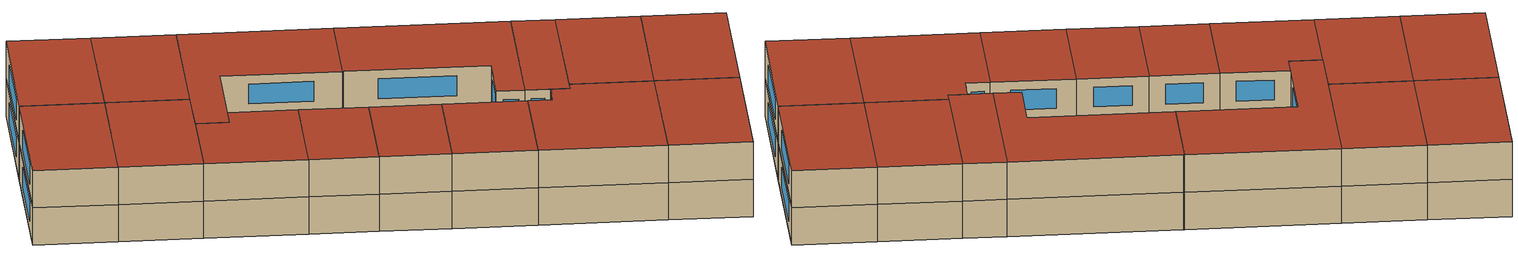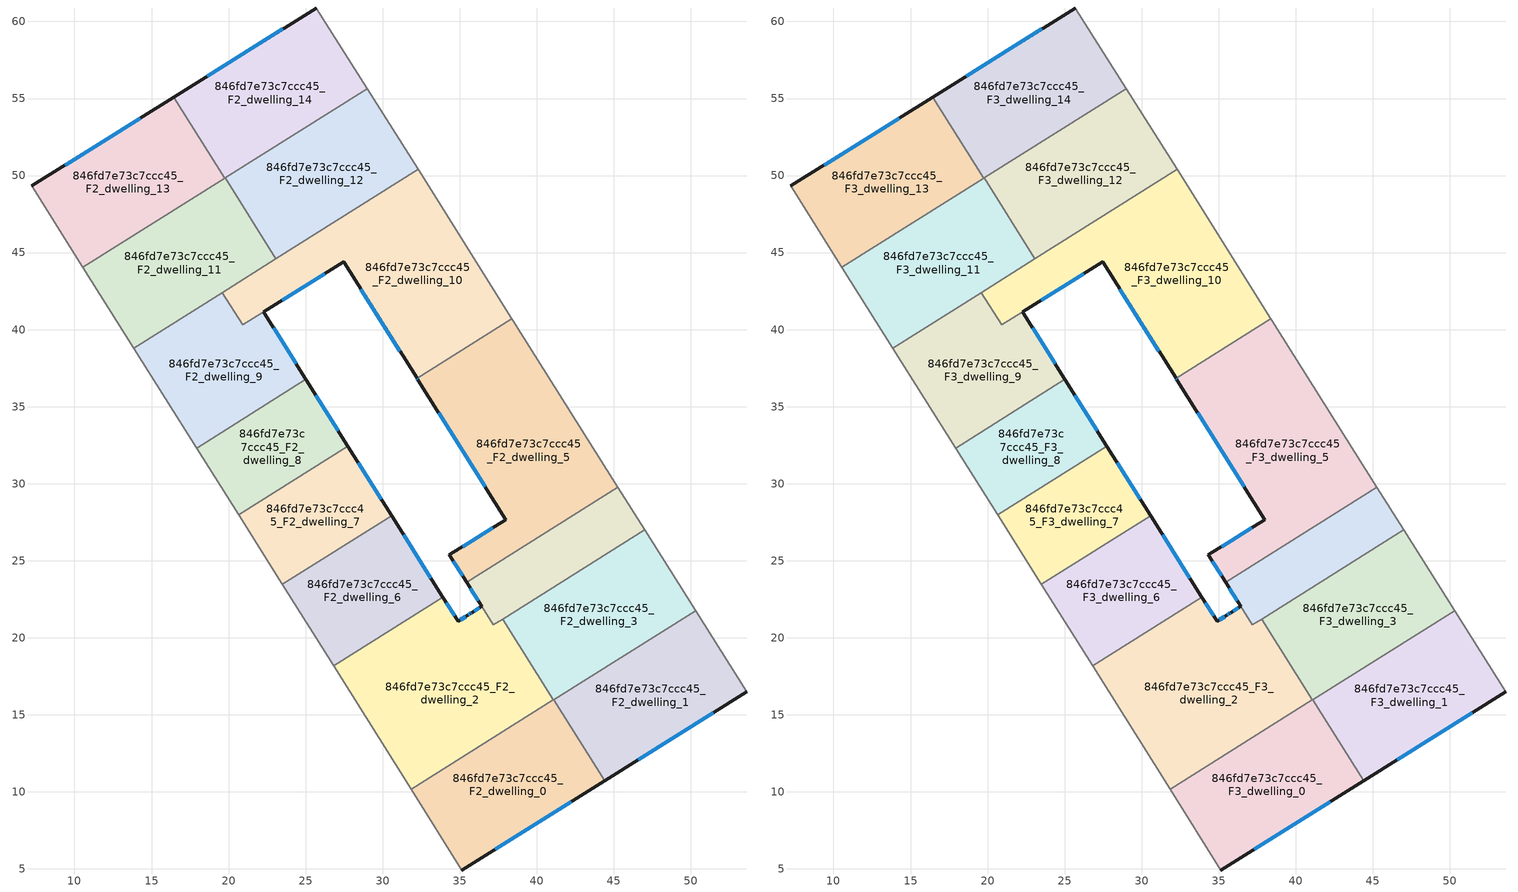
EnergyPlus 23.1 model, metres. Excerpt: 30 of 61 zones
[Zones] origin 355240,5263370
846fd7e73c7ccc45_F2_dwelling_0
 floor to 846fd7e73c7ccc45_F1_dwelling_0 (EU_floor_Construction): 41.1,15.98 44.41,10.72 35.15,4.93 31.86,10.16 z6
 wall outside (EU_wall_Construction): 35.15,4.93 44.41,10.72 z6:9
 wall to 846fd7e73c7ccc45_F2_dwelling_1 (EU_wall_Construction): 44.41,10.72 41.1,15.98 z6:9
 wall adiabatic (EU_wall_Construction): 31.86,10.16 35.15,4.93 z6:9
 wall to 846fd7e73c7ccc45_F2_dwelling_2 (EU_wall_Construction): 41.08,15.96 31.86,10.16 z6:9
 wall to 846fd7e73c7ccc45_F2_dwelling_3 (EU_wall_Construction): 41.1,15.98 41.08,15.96 z6:9
 window (EU_Window_Construction): 37.32,6.29 42.23,9.36 z6.7:8.3
846fd7e73c7ccc45_F2_dwelling_1
 floor to 846fd7e73c7ccc45_F1_dwelling_1 (EU_floor_Construction): 50.31,21.77 53.63,16.49 44.41,10.72 41.1,15.98 z6
 wall outside (EU_wall_Construction): 44.41,10.72 53.63,16.49 z6:9
 wall adiabatic (EU_wall_Construction): 53.63,16.49 50.31,21.77 z6:9
 wall to 846fd7e73c7ccc45_F2_dwelling_3 (EU_wall_Construction): 50.31,21.77 41.1,15.98 z6:9
 window (EU_Window_Construction): 46.57,12.08 51.47,15.14 z6.7:8.3
846fd7e73c7ccc45_F2_dwelling_10
 floor to 846fd7e73c7ccc45_F1_dwelling_10 (EU_floor_Construction): 32.3,50.39 38.39,40.71 32.23,36.83 27.48,44.39 20.91,40.3 19.59,42.4 z6
 wall outside (EU_wall_Construction): 22.27,41.15 27.48,44.39 32.23,36.83 z6:9
 wall adiabatic (EU_wall_Construction): 38.39,40.71 32.3,50.39 z6:9
 wall to 846fd7e73c7ccc45_F2_dwelling_5 (EU_wall_Construction): 32.23,36.83 38.39,40.71 z6:9
 wall to 846fd7e73c7ccc45_F2_dwelling_9 (EU_wall_Construction): 19.59,42.4 20.91,40.3 22.27,41.15 z6:9
 wall to 846fd7e73c7ccc45_F2_dwelling_12 (EU_wall_Construction): 32.3,50.39 23.08,44.59 z6:9
 wall to 846fd7e73c7ccc45_F2_dwelling_11 (EU_wall_Construction): 23.08,44.59 19.59,42.4 z6:9
 window (EU_Window_Construction): 28.59,42.62 31.11,38.61 / 23.49,41.91 26.25,43.63 z6.7:8.3
846fd7e73c7ccc45_F2_dwelling_11
 floor to 846fd7e73c7ccc45_F1_dwelling_11 (EU_floor_Construction): 19.77,49.84 23.08,44.59 13.85,38.79 10.55,44.04 z6
 wall to 846fd7e73c7ccc45_F2_dwelling_12 (EU_wall_Construction): 23.08,44.59 19.77,49.84 z6:9
 wall adiabatic (EU_wall_Construction): 10.55,44.04 13.85,38.79 z6:9
 wall to 846fd7e73c7ccc45_F2_dwelling_13 (EU_wall_Construction): 19.75,49.83 10.55,44.04 z6:9
 wall to 846fd7e73c7ccc45_F2_dwelling_9 (EU_wall_Construction): 13.85,38.79 19.59,42.4 z6:9
 wall to 846fd7e73c7ccc45_F2_dwelling_14 (EU_wall_Construction): 19.77,49.84 19.75,49.83 z6:9
846fd7e73c7ccc45_F2_dwelling_12
 floor to 846fd7e73c7ccc45_F1_dwelling_12 (EU_floor_Construction): 28.99,55.65 32.3,50.39 23.08,44.59 19.77,49.84 z6
 wall adiabatic (EU_wall_Construction): 32.3,50.39 28.99,55.65 z6:9
 wall to 846fd7e73c7ccc45_F2_dwelling_14 (EU_wall_Construction): 28.99,55.65 19.77,49.84 z6:9
846fd7e73c7ccc45_F2_dwelling_13
 floor to 846fd7e73c7ccc45_F1_dwelling_13 (EU_floor_Construction): 16.44,55.08 19.75,49.83 10.55,44.04 7.22,49.32 z6
 wall outside (EU_wall_Construction): 16.44,55.08 7.22,49.32 z6:9
 wall to 846fd7e73c7ccc45_F2_dwelling_14 (EU_wall_Construction): 19.75,49.83 16.44,55.08 z6:9
 wall adiabatic (EU_wall_Construction): 7.22,49.32 10.55,44.04 z6:9
 window (EU_Window_Construction): 14.28,53.73 9.39,50.68 z6.7:8.3
846fd7e73c7ccc45_F2_dwelling_14
 floor to 846fd7e73c7ccc45_F1_dwelling_14 (EU_floor_Construction): 25.71,60.87 28.99,55.65 19.75,49.83 16.44,55.08 z6
 wall outside (EU_wall_Construction): 25.71,60.87 16.44,55.08 z6:9
 wall adiabatic (EU_wall_Construction): 28.99,55.65 25.71,60.87 z6:9
 window (EU_Window_Construction): 23.53,59.51 18.62,56.44 z6.7:8.3
846fd7e73c7ccc45_F2_dwelling_2
 floor to 846fd7e73c7ccc45_F1_dwelling_2 (EU_floor_Construction): 37.78,21.22 41.09,15.96 31.86,10.16 26.82,18.17 33.91,22.63 34.89,21.07 35.53,21.47 35.7,21.58 35.77,21.62 35.79,21.63 36.43,22.03 37.18,20.84 z6
 wall outside (EU_wall_Construction): 36.43,22.03 35.79,21.63 35.77,21.62 35.7,21.58 35.53,21.47 34.89,21.07 33.91,22.63 z6:9
 wall to 846fd7e73c7ccc45_F2_dwelling_3 (EU_wall_Construction): 41.09,15.96 37.78,21.22 z6:9
 wall adiabatic (EU_wall_Construction): 26.82,18.17 31.86,10.16 z6:9
 wall to 846fd7e73c7ccc45_F2_dwelling_6 (EU_wall_Construction): 33.91,22.63 26.82,18.17 z6:9
 wall to 846fd7e73c7ccc45_F2_dwelling_4 (EU_wall_Construction): 37.78,21.22 37.18,20.84 36.43,22.03 z6:9
 window (EU_Window_Construction): 35.66,21.55 35.57,21.49 / 35.75,21.61 35.72,21.59 / 36.28,21.94 35.94,21.73 / 34.66,21.44 34.14,22.26 / 35.38,21.38 35.04,21.16 z6.7:8.3
846fd7e73c7ccc45_F2_dwelling_3
 floor to 846fd7e73c7ccc45_F1_dwelling_3 (EU_floor_Construction): 47.01,27.02 50.31,21.77 41.09,15.96 37.78,21.22 z6
 wall adiabatic (EU_wall_Construction): 50.31,21.77 47.01,27.02 z6:9
 wall to 846fd7e73c7ccc45_F2_dwelling_4 (EU_wall_Construction): 47.01,27.02 37.78,21.22 z6:9
846fd7e73c7ccc45_F2_dwelling_4
 floor to 846fd7e73c7ccc45_F1_dwelling_4 (EU_floor_Construction): 45.27,29.78 47.01,27.02 37.18,20.84 35.45,23.6 z6
 wall outside (EU_wall_Construction): 35.45,23.6 36.43,22.03 z6:9
 wall to 846fd7e73c7ccc45_F2_dwelling_5 (EU_wall_Construction): 45.27,29.78 35.45,23.6 z6:9
 wall adiabatic (EU_wall_Construction): 47.01,27.02 45.27,29.78 z6:9
 window (EU_Window_Construction): 35.68,23.23 36.2,22.4 z6.7:8.3
846fd7e73c7ccc45_F2_dwelling_5
 floor to 846fd7e73c7ccc45_F1_dwelling_5 (EU_floor_Construction): 38.45,40.62 45.27,29.78 35.45,23.6 34.33,25.38 37.99,27.67 32.28,36.75 32.23,36.83 38.39,40.71 z6
 wall outside (EU_wall_Construction): 32.23,36.83 32.28,36.75 37.99,27.67 34.33,25.38 35.45,23.6 z6:9
 wall adiabatic (EU_wall_Construction): 45.27,29.78 38.45,40.62 38.39,40.71 z6:9
 window (EU_Window_Construction): 32.24,36.81 32.27,36.77 / 34.59,24.96 35.19,24.01 / 37.13,27.13 35.19,25.91 / 33.63,34.62 36.65,29.8 z6.7:8.3
846fd7e73c7ccc45_F2_dwelling_6
 floor to 846fd7e73c7ccc45_F1_dwelling_6 (EU_floor_Construction): 30.58,27.93 33.91,22.63 26.82,18.17 23.49,23.47 z6
 wall outside (EU_wall_Construction): 33.91,22.63 30.58,27.93 z6:9
 wall adiabatic (EU_wall_Construction): 23.49,23.47 26.82,18.17 z6:9
 wall to 846fd7e73c7ccc45_F2_dwelling_7 (EU_wall_Construction): 30.58,27.93 23.49,23.47 z6:9
 window (EU_Window_Construction): 33.13,23.87 31.36,26.68 z6.7:8.3
846fd7e73c7ccc45_F2_dwelling_7
 floor to 846fd7e73c7ccc45_F1_dwelling_7 (EU_floor_Construction): 27.75,32.43 30.58,27.93 23.49,23.47 20.66,27.97 z6
 wall outside (EU_wall_Construction): 30.58,27.93 27.75,32.43 z6:9
 wall to 846fd7e73c7ccc45_F2_dwelling_8 (EU_wall_Construction): 27.75,32.43 20.66,27.97 z6:9
 wall adiabatic (EU_wall_Construction): 20.66,27.97 23.49,23.47 z6:9
 window (EU_Window_Construction): 29.92,28.99 28.41,31.37 z6.7:8.3
846fd7e73c7ccc45_F2_dwelling_8
 floor to 846fd7e73c7ccc45_F1_dwelling_8 (EU_floor_Construction): 25.02,36.77 27.75,32.43 20.66,27.97 17.93,32.3 z6
 wall outside (EU_wall_Construction): 27.75,32.43 25.02,36.77 z6:9
 wall to 846fd7e73c7ccc45_F2_dwelling_9 (EU_wall_Construction): 25.02,36.77 17.93,32.3 z6:9
 wall adiabatic (EU_wall_Construction): 17.93,32.3 20.66,27.97 z6:9
 window (EU_Window_Construction): 27.11,33.45 25.66,35.75 z6.7:8.3
846fd7e73c7ccc45_F2_dwelling_9
 floor to 846fd7e73c7ccc45_F1_dwelling_9 (EU_floor_Construction): 22.27,41.14 25.02,36.77 17.93,32.3 13.85,38.79 19.59,42.4 20.91,40.3 z6
 wall outside (EU_wall_Construction): 25.02,36.77 22.27,41.14 z6:9
 wall adiabatic (EU_wall_Construction): 13.85,38.79 17.93,32.3 z6:9
 window (EU_Window_Construction): 24.38,37.79 22.92,40.12 z6.7:8.3
846fd7e73c7ccc45_F3_dwelling_0
 floor to 846fd7e73c7ccc45_F2_dwelling_0 (EU_floor_Construction): 41.1,15.98 44.41,10.72 35.15,4.93 31.86,10.16 z9
 wall outside (EU_wall_Construction): 35.15,4.93 44.41,10.72 z9:12
 wall to 846fd7e73c7ccc45_F3_dwelling_1 (EU_wall_Construction): 44.41,10.72 41.1,15.98 z9:12
 wall adiabatic (EU_wall_Construction): 31.86,10.16 35.15,4.93 z9:12
 wall to 846fd7e73c7ccc45_F3_dwelling_2 (EU_wall_Construction): 41.08,15.96 31.86,10.16 z9:12
 wall to 846fd7e73c7ccc45_F3_dwelling_3 (EU_wall_Construction): 41.1,15.98 41.08,15.96 z9:12
 window (EU_Window_Construction): 37.32,6.29 42.23,9.36 z9.7:11.3
 roof outside (EU_roof_Construction): 44.41,10.72 41.1,15.98 31.86,10.16 35.15,4.93 z12
846fd7e73c7ccc45_F3_dwelling_1
 floor to 846fd7e73c7ccc45_F2_dwelling_1 (EU_floor_Construction): 50.31,21.77 53.63,16.49 44.41,10.72 41.1,15.98 z9
 wall outside (EU_wall_Construction): 44.41,10.72 53.63,16.49 z9:12
 wall adiabatic (EU_wall_Construction): 53.63,16.49 50.31,21.77 z9:12
 wall to 846fd7e73c7ccc45_F3_dwelling_3 (EU_wall_Construction): 50.31,21.77 41.1,15.98 z9:12
 window (EU_Window_Construction): 46.57,12.08 51.47,15.14 z9.7:11.3
 roof outside (EU_roof_Construction): 53.63,16.49 50.31,21.77 41.1,15.98 44.41,10.72 z12
846fd7e73c7ccc45_F3_dwelling_10
 floor to 846fd7e73c7ccc45_F2_dwelling_10 (EU_floor_Construction): 32.3,50.39 38.39,40.71 32.23,36.83 27.48,44.39 20.91,40.3 19.59,42.4 z9
 wall outside (EU_wall_Construction): 22.27,41.15 27.48,44.39 32.23,36.83 z9:12
 wall adiabatic (EU_wall_Construction): 38.39,40.71 32.3,50.39 z9:12
 wall to 846fd7e73c7ccc45_F3_dwelling_5 (EU_wall_Construction): 32.23,36.83 38.39,40.71 z9:12
 wall to 846fd7e73c7ccc45_F3_dwelling_9 (EU_wall_Construction): 19.59,42.4 20.91,40.3 22.27,41.15 z9:12
 wall to 846fd7e73c7ccc45_F3_dwelling_12 (EU_wall_Construction): 32.3,50.39 23.08,44.59 z9:12
 wall to 846fd7e73c7ccc45_F3_dwelling_11 (EU_wall_Construction): 23.08,44.59 19.59,42.4 z9:12
 window (EU_Window_Construction): 28.59,42.62 31.11,38.61 / 23.49,41.91 26.25,43.63 z9.7:11.3
 roof outside (EU_roof_Construction): 38.39,40.71 32.3,50.39 19.59,42.4 20.91,40.3 27.48,44.39 32.23,36.83 z12
846fd7e73c7ccc45_F3_dwelling_11
 floor to 846fd7e73c7ccc45_F2_dwelling_11 (EU_floor_Construction): 19.77,49.84 23.08,44.59 13.85,38.79 10.55,44.04 z9
 wall to 846fd7e73c7ccc45_F3_dwelling_12 (EU_wall_Construction): 23.08,44.59 19.77,49.84 z9:12
 wall adiabatic (EU_wall_Construction): 10.55,44.04 13.85,38.79 z9:12
 wall to 846fd7e73c7ccc45_F3_dwelling_13 (EU_wall_Construction): 19.75,49.83 10.55,44.04 z9:12
 wall to 846fd7e73c7ccc45_F3_dwelling_9 (EU_wall_Construction): 13.85,38.79 19.59,42.4 z9:12
 wall to 846fd7e73c7ccc45_F3_dwelling_14 (EU_wall_Construction): 19.77,49.84 19.75,49.83 z9:12
 roof outside (EU_roof_Construction): 23.08,44.59 19.77,49.84 10.55,44.04 13.85,38.79 z12
846fd7e73c7ccc45_F3_dwelling_12
 floor to 846fd7e73c7ccc45_F2_dwelling_12 (EU_floor_Construction): 28.99,55.65 32.3,50.39 23.08,44.59 19.77,49.84 z9
 wall adiabatic (EU_wall_Construction): 32.3,50.39 28.99,55.65 z9:12
 wall to 846fd7e73c7ccc45_F3_dwelling_14 (EU_wall_Construction): 28.99,55.65 19.77,49.84 z9:12
 roof outside (EU_roof_Construction): 32.3,50.39 28.99,55.65 19.77,49.84 23.08,44.59 z12
846fd7e73c7ccc45_F3_dwelling_13
 floor to 846fd7e73c7ccc45_F2_dwelling_13 (EU_floor_Construction): 16.44,55.08 19.75,49.83 10.55,44.04 7.22,49.32 z9
 wall outside (EU_wall_Construction): 16.44,55.08 7.22,49.32 z9:12
 wall to 846fd7e73c7ccc45_F3_dwelling_14 (EU_wall_Construction): 19.75,49.83 16.44,55.08 z9:12
 wall adiabatic (EU_wall_Construction): 7.22,49.32 10.55,44.04 z9:12
 window (EU_Window_Construction): 14.28,53.73 9.39,50.68 z9.7:11.3
 roof outside (EU_roof_Construction): 19.75,49.83 16.44,55.08 7.22,49.32 10.55,44.04 z12
846fd7e73c7ccc45_F3_dwelling_14
 floor to 846fd7e73c7ccc45_F2_dwelling_14 (EU_floor_Construction): 25.71,60.87 28.99,55.65 19.75,49.83 16.44,55.08 z9
 wall outside (EU_wall_Construction): 25.71,60.87 16.44,55.08 z9:12
 wall adiabatic (EU_wall_Construction): 28.99,55.65 25.71,60.87 z9:12
 window (EU_Window_Construction): 23.53,59.51 18.62,56.44 z9.7:11.3
 roof outside (EU_roof_Construction): 28.99,55.65 25.71,60.87 16.44,55.08 19.75,49.83 z12
846fd7e73c7ccc45_F3_dwelling_2
 floor to 846fd7e73c7ccc45_F2_dwelling_2 (EU_floor_Construction): 37.78,21.22 41.09,15.96 31.86,10.16 26.82,18.17 33.91,22.63 34.89,21.07 35.53,21.47 35.7,21.58 35.77,21.62 35.79,21.63 36.43,22.03 37.18,20.84 z9
 wall outside (EU_wall_Construction): 36.43,22.03 35.79,21.63 35.77,21.62 35.7,21.58 35.53,21.47 34.89,21.07 33.91,22.63 z9:12
 wall to 846fd7e73c7ccc45_F3_dwelling_3 (EU_wall_Construction): 41.09,15.96 37.78,21.22 z9:12
 wall adiabatic (EU_wall_Construction): 26.82,18.17 31.86,10.16 z9:12
 wall to 846fd7e73c7ccc45_F3_dwelling_6 (EU_wall_Construction): 33.91,22.63 26.82,18.17 z9:12
 wall to 846fd7e73c7ccc45_F3_dwelling_4 (EU_wall_Construction): 37.78,21.22 37.18,20.84 36.43,22.03 z9:12
 window (EU_Window_Construction): 35.66,21.55 35.57,21.49 / 35.75,21.61 35.72,21.59 / 36.28,21.94 35.94,21.73 / 34.66,21.44 34.14,22.26 / 35.38,21.38 35.04,21.16 z9.7:11.3
 roof outside (EU_roof_Construction): 41.09,15.96 37.78,21.22 37.18,20.84 36.43,22.03 35.79,21.63 35.77,21.62 35.7,21.58 35.53,21.47 34.89,21.07 33.91,22.63 26.82,18.17 31.86,10.16 z12
846fd7e73c7ccc45_F3_dwelling_3
 floor to 846fd7e73c7ccc45_F2_dwelling_3 (EU_floor_Construction): 47.01,27.02 50.31,21.77 41.09,15.96 37.78,21.22 z9
 wall adiabatic (EU_wall_Construction): 50.31,21.77 47.01,27.02 z9:12
 wall to 846fd7e73c7ccc45_F3_dwelling_4 (EU_wall_Construction): 47.01,27.02 37.78,21.22 z9:12
 roof outside (EU_roof_Construction): 50.31,21.77 47.01,27.02 37.78,21.22 41.09,15.96 z12
846fd7e73c7ccc45_F3_dwelling_4
 floor to 846fd7e73c7ccc45_F2_dwelling_4 (EU_floor_Construction): 45.27,29.78 47.01,27.02 37.18,20.84 35.45,23.6 z9
 wall outside (EU_wall_Construction): 35.45,23.6 36.43,22.03 z9:12
 wall to 846fd7e73c7ccc45_F3_dwelling_5 (EU_wall_Construction): 45.27,29.78 35.45,23.6 z9:12
 wall adiabatic (EU_wall_Construction): 47.01,27.02 45.27,29.78 z9:12
 window (EU_Window_Construction): 35.68,23.23 36.2,22.4 z9.7:11.3
 roof outside (EU_roof_Construction): 47.01,27.02 45.27,29.78 35.45,23.6 37.18,20.84 z12
846fd7e73c7ccc45_F3_dwelling_5
 floor to 846fd7e73c7ccc45_F2_dwelling_5 (EU_floor_Construction): 38.45,40.62 45.27,29.78 35.45,23.6 34.33,25.38 37.99,27.67 32.28,36.75 32.23,36.83 38.39,40.71 z9
 wall outside (EU_wall_Construction): 32.23,36.83 32.28,36.75 37.99,27.67 34.33,25.38 35.45,23.6 z9:12
 wall adiabatic (EU_wall_Construction): 45.27,29.78 38.45,40.62 38.39,40.71 z9:12
 window (EU_Window_Construction): 32.24,36.81 32.27,36.77 / 34.59,24.96 35.19,24.01 / 37.13,27.13 35.19,25.91 / 33.63,34.62 36.65,29.8 z9.7:11.3
 roof outside (EU_roof_Construction): 45.27,29.78 38.45,40.62 38.39,40.71 32.23,36.83 32.28,36.75 37.99,27.67 34.33,25.38 35.45,23.6 z12
846fd7e73c7ccc45_F3_dwelling_6
 floor to 846fd7e73c7ccc45_F2_dwelling_6 (EU_floor_Construction): 30.58,27.93 33.91,22.63 26.82,18.17 23.49,23.47 z9
 wall outside (EU_wall_Construction): 33.91,22.63 30.58,27.93 z9:12
 wall adiabatic (EU_wall_Construction): 23.49,23.47 26.82,18.17 z9:12
 wall to 846fd7e73c7ccc45_F3_dwelling_7 (EU_wall_Construction): 30.58,27.93 23.49,23.47 z9:12
 window (EU_Window_Construction): 33.13,23.87 31.36,26.68 z9.7:11.3
 roof outside (EU_roof_Construction): 33.91,22.63 30.58,27.93 23.49,23.47 26.82,18.17 z12
846fd7e73c7ccc45_F3_dwelling_7
 floor to 846fd7e73c7ccc45_F2_dwelling_7 (EU_floor_Construction): 27.75,32.43 30.58,27.93 23.49,23.47 20.66,27.97 z9
 wall outside (EU_wall_Construction): 30.58,27.93 27.75,32.43 z9:12
 wall to 846fd7e73c7ccc45_F3_dwelling_8 (EU_wall_Construction): 27.75,32.43 20.66,27.97 z9:12
 wall adiabatic (EU_wall_Construction): 20.66,27.97 23.49,23.47 z9:12
 window (EU_Window_Construction): 29.92,28.99 28.41,31.37 z9.7:11.3
 roof outside (EU_roof_Construction): 30.58,27.93 27.75,32.43 20.66,27.97 23.49,23.47 z12
846fd7e73c7ccc45_F3_dwelling_8
 floor to 846fd7e73c7ccc45_F2_dwelling_8 (EU_floor_Construction): 25.02,36.77 27.75,32.43 20.66,27.97 17.93,32.3 z9
 wall outside (EU_wall_Construction): 27.75,32.43 25.02,36.77 z9:12
 wall to 846fd7e73c7ccc45_F3_dwelling_9 (EU_wall_Construction): 25.02,36.77 17.93,32.3 z9:12
 wall adiabatic (EU_wall_Construction): 17.93,32.3 20.66,27.97 z9:12
 window (EU_Window_Construction): 27.11,33.45 25.66,35.75 z9.7:11.3
 roof outside (EU_roof_Construction): 27.75,32.43 25.02,36.77 17.93,32.3 20.66,27.97 z12
846fd7e73c7ccc45_F3_dwelling_9
 floor to 846fd7e73c7ccc45_F2_dwelling_9 (EU_floor_Construction): 22.27,41.14 25.02,36.77 17.93,32.3 13.85,38.79 19.59,42.4 20.91,40.3 z9
 wall outside (EU_wall_Construction): 25.02,36.77 22.27,41.14 z9:12
 wall adiabatic (EU_wall_Construction): 13.85,38.79 17.93,32.3 z9:12
 window (EU_Window_Construction): 24.38,37.79 22.92,40.12 z9.7:11.3
 roof outside (EU_roof_Construction): 25.02,36.77 22.27,41.14 20.91,40.3 19.59,42.4 13.85,38.79 17.93,32.3 z12
[Building]
EU S2 Campaign: North Axis=0; Terrain=City; Solar Distribution=FullExterior
[Site:Location]
Budapest.Ferenc.Liszt.Intl.AP: Latitude=47.437; Longitude=19.256; Time Zone=1; Elevation=185
[SizingPeriod:WeatherFileDays]
AnnualSizingPeriod: Begin Month=1; Begin Day of Month=1; End Month=12; End Day of Month=31; Day of Week for Start Day=Monday; Use Weather File Daylight Saving Period=No; Use Weather File Rain and Snow Indicators=No
[MATERIAL]
EU_InternalMass_Material: Roughness=MediumRough; Thickness=0.1; Conductivity=1; Density=1800; Specific Heat=900; Thermal Absorptance=0.9; Solar Absorptance=0.7; Visible Absorptance=0.7
[MATERIAL:NOMASS] Roughness=MediumRough; Thermal Absorptance=0.9; Solar Absorptance=0.7; Visible Absorptance=0.7
Name | Thermal Resistance
EU_wall_NoMass | 0.832559
EU_roof_NoMass | 1.39638
EU_floor_NoMass | 0.872794
[WINDOWMATERIAL:SIMPLEGLAZINGSYSTEM]
EU_Window_SimpleGlazing: UFactor=2.79869; Solar Heat Gain Coefficient=0.75; Visible Transmittance=0.75
[CONSTRUCTION]
EU_wall_Construction: EU_wall_NoMass
EU_roof_Construction: EU_roof_NoMass
EU_floor_Construction: EU_floor_NoMass
EU_Window_Construction: EU_Window_SimpleGlazing
EU_InternalMass_Construction: EU_InternalMass_Material
[ZONE] Type=1; Multiplier=1; Ceiling Height=autocalculate; Floor Area=autocalculate; Part of Total Floor Area=Yes
Name | Volume
846fd7e73c7ccc45_F2_dwelling_0; 846fd7e73c7ccc45_F3_dwelling_0 | 202.93
846fd7e73c7ccc45_F2_dwelling_1; 846fd7e73c7ccc45_F3_dwelling_1 | 202.928
846fd7e73c7ccc45_F2_dwelling_10; 846fd7e73c7ccc45_F3_dwelling_10 | 307.719
846fd7e73c7ccc45_F2_dwelling_11; 846fd7e73c7ccc45_F3_dwelling_11 | 202.95
846fd7e73c7ccc45_F2_dwelling_12; 846fd7e73c7ccc45_F3_dwelling_12 | 202.923
846fd7e73c7ccc45_F2_dwelling_13; 846fd7e73c7ccc45_F3_dwelling_13 | 202.935
846fd7e73c7ccc45_F2_dwelling_14; 846fd7e73c7ccc45_F3_dwelling_14 | 202.949
846fd7e73c7ccc45_F2_dwelling_2; 846fd7e73c7ccc45_F3_dwelling_2 | 292.444
846fd7e73c7ccc45_F2_dwelling_3; 846fd7e73c7ccc45_F3_dwelling_3 | 202.939
846fd7e73c7ccc45_F2_dwelling_4; 846fd7e73c7ccc45_F3_dwelling_4 | 113.382
846fd7e73c7ccc45_F2_dwelling_5; 846fd7e73c7ccc45_F3_dwelling_5 | 309.388
846fd7e73c7ccc45_F2_dwelling_6; 846fd7e73c7ccc45_F3_dwelling_6 | 157.343
846fd7e73c7ccc45_F2_dwelling_7; 846fd7e73c7ccc45_F3_dwelling_7 | 133.729
846fd7e73c7ccc45_F2_dwelling_8; 846fd7e73c7ccc45_F3_dwelling_8 | 128.726
846fd7e73c7ccc45_F2_dwelling_9; 846fd7e73c7ccc45_F3_dwelling_9 | 180.693
[INTERNALMASS] Construction=EU_InternalMass_Construction
Name | Zone or ZoneList | Surface Area
846fd7e73c7ccc45_F2_dwelling_0_EU_InternalMass | 846fd7e73c7ccc45_F2_dwelling_0 | 67.6439
846fd7e73c7ccc45_F2_dwelling_1_EU_InternalMass | 846fd7e73c7ccc45_F2_dwelling_1 | 67.6438
846fd7e73c7ccc45_F2_dwelling_2_EU_InternalMass | 846fd7e73c7ccc45_F2_dwelling_2 | 97.4808
846fd7e73c7ccc45_F2_dwelling_3_EU_InternalMass | 846fd7e73c7ccc45_F2_dwelling_3 | 67.6466
846fd7e73c7ccc45_F2_dwelling_4_EU_InternalMass | 846fd7e73c7ccc45_F2_dwelling_4 | 37.7973
846fd7e73c7ccc45_F2_dwelling_5_EU_InternalMass | 846fd7e73c7ccc45_F2_dwelling_5 | 103.133
846fd7e73c7ccc45_F2_dwelling_6_EU_InternalMass | 846fd7e73c7ccc45_F2_dwelling_6 | 52.4456
846fd7e73c7ccc45_F2_dwelling_7_EU_InternalMass | 846fd7e73c7ccc45_F2_dwelling_7 | 44.5728
846fd7e73c7ccc45_F2_dwelling_8_EU_InternalMass | 846fd7e73c7ccc45_F2_dwelling_8 | 42.9098
846fd7e73c7ccc45_F2_dwelling_9_EU_InternalMass | 846fd7e73c7ccc45_F2_dwelling_9 | 60.2342
846fd7e73c7ccc45_F2_dwelling_10_EU_InternalMass | 846fd7e73c7ccc45_F2_dwelling_10 | 102.582
846fd7e73c7ccc45_F2_dwelling_11_EU_InternalMass | 846fd7e73c7ccc45_F2_dwelling_11 | 67.6495
846fd7e73c7ccc45_F2_dwelling_12_EU_InternalMass | 846fd7e73c7ccc45_F2_dwelling_12 | 67.6402
846fd7e73c7ccc45_F2_dwelling_13_EU_InternalMass | 846fd7e73c7ccc45_F2_dwelling_13 | 67.6457
846fd7e73c7ccc45_F2_dwelling_14_EU_InternalMass | 846fd7e73c7ccc45_F2_dwelling_14 | 67.6515
846fd7e73c7ccc45_F3_dwelling_0_EU_InternalMass | 846fd7e73c7ccc45_F3_dwelling_0 | 67.6439
846fd7e73c7ccc45_F3_dwelling_1_EU_InternalMass | 846fd7e73c7ccc45_F3_dwelling_1 | 67.6438
846fd7e73c7ccc45_F3_dwelling_2_EU_InternalMass | 846fd7e73c7ccc45_F3_dwelling_2 | 97.4808
846fd7e73c7ccc45_F3_dwelling_3_EU_InternalMass | 846fd7e73c7ccc45_F3_dwelling_3 | 67.6466
846fd7e73c7ccc45_F3_dwelling_4_EU_InternalMass | 846fd7e73c7ccc45_F3_dwelling_4 | 37.7973
846fd7e73c7ccc45_F3_dwelling_5_EU_InternalMass | 846fd7e73c7ccc45_F3_dwelling_5 | 103.133
846fd7e73c7ccc45_F3_dwelling_6_EU_InternalMass | 846fd7e73c7ccc45_F3_dwelling_6 | 52.4456
846fd7e73c7ccc45_F3_dwelling_7_EU_InternalMass | 846fd7e73c7ccc45_F3_dwelling_7 | 44.5728
846fd7e73c7ccc45_F3_dwelling_8_EU_InternalMass | 846fd7e73c7ccc45_F3_dwelling_8 | 42.9098
846fd7e73c7ccc45_F3_dwelling_9_EU_InternalMass | 846fd7e73c7ccc45_F3_dwelling_9 | 60.2342
846fd7e73c7ccc45_F3_dwelling_10_EU_InternalMass | 846fd7e73c7ccc45_F3_dwelling_10 | 102.582
846fd7e73c7ccc45_F3_dwelling_11_EU_InternalMass | 846fd7e73c7ccc45_F3_dwelling_11 | 67.6495
846fd7e73c7ccc45_F3_dwelling_12_EU_InternalMass | 846fd7e73c7ccc45_F3_dwelling_12 | 67.6402
846fd7e73c7ccc45_F3_dwelling_13_EU_InternalMass | 846fd7e73c7ccc45_F3_dwelling_13 | 67.6457
846fd7e73c7ccc45_F3_dwelling_14_EU_InternalMass | 846fd7e73c7ccc45_F3_dwelling_14 | 67.6515
[OTHEREQUIPMENT] Fuel Type=Electricity; Design Level Calculation Method=Watts/Area; Power per Zone Floor Area=1; Fraction Latent=0; Fraction Radiant=0; Fraction Lost=0; Carbon Dioxide Generation Rate=0; EndUse Subcategory=EU_Step8_InternalGains
Name | Zone or ZoneList or Space or SpaceList | Schedule
EU_Step8_InternalGain_846fd7e73c7ccc45_F2_dwelling_0_f000 | 846fd7e73c7ccc45_F2_dwelling_0 | EU_Step8_GainSchedule_846fd7e73c7ccc45_F2_dwelling_0_f000
EU_Step8_InternalGain_846fd7e73c7ccc45_F2_dwelling_1_f000 | 846fd7e73c7ccc45_F2_dwelling_1 | EU_Step8_GainSchedule_846fd7e73c7ccc45_F2_dwelling_1_f000
EU_Step8_InternalGain_846fd7e73c7ccc45_F2_dwelling_2_f000 | 846fd7e73c7ccc45_F2_dwelling_2 | EU_Step8_GainSchedule_846fd7e73c7ccc45_F2_dwelling_2_f000
EU_Step8_InternalGain_846fd7e73c7ccc45_F2_dwelling_3_f000 | 846fd7e73c7ccc45_F2_dwelling_3 | EU_Step8_GainSchedule_846fd7e73c7ccc45_F2_dwelling_3_f000
EU_Step8_InternalGain_846fd7e73c7ccc45_F2_dwelling_4_f000 | 846fd7e73c7ccc45_F2_dwelling_4 | EU_Step8_GainSchedule_846fd7e73c7ccc45_F2_dwelling_4_f000
EU_Step8_InternalGain_846fd7e73c7ccc45_F2_dwelling_5_f000 | 846fd7e73c7ccc45_F2_dwelling_5 | EU_Step8_GainSchedule_846fd7e73c7ccc45_F2_dwelling_5_f000
EU_Step8_InternalGain_846fd7e73c7ccc45_F2_dwelling_6_f000 | 846fd7e73c7ccc45_F2_dwelling_6 | EU_Step8_GainSchedule_846fd7e73c7ccc45_F2_dwelling_6_f000
EU_Step8_InternalGain_846fd7e73c7ccc45_F2_dwelling_7_f000 | 846fd7e73c7ccc45_F2_dwelling_7 | EU_Step8_GainSchedule_846fd7e73c7ccc45_F2_dwelling_7_f000
EU_Step8_InternalGain_846fd7e73c7ccc45_F2_dwelling_8_f000 | 846fd7e73c7ccc45_F2_dwelling_8 | EU_Step8_GainSchedule_846fd7e73c7ccc45_F2_dwelling_8_f000
EU_Step8_InternalGain_846fd7e73c7ccc45_F2_dwelling_9_f000 | 846fd7e73c7ccc45_F2_dwelling_9 | EU_Step8_GainSchedule_846fd7e73c7ccc45_F2_dwelling_9_f000
EU_Step8_InternalGain_846fd7e73c7ccc45_F2_dwelling_10_f000 | 846fd7e73c7ccc45_F2_dwelling_10 | EU_Step8_GainSchedule_846fd7e73c7ccc45_F2_dwelling_10_f000
EU_Step8_InternalGain_846fd7e73c7ccc45_F2_dwelling_11_f000 | 846fd7e73c7ccc45_F2_dwelling_11 | EU_Step8_GainSchedule_846fd7e73c7ccc45_F2_dwelling_11_f000
EU_Step8_InternalGain_846fd7e73c7ccc45_F2_dwelling_12_f000 | 846fd7e73c7ccc45_F2_dwelling_12 | EU_Step8_GainSchedule_846fd7e73c7ccc45_F2_dwelling_12_f000
EU_Step8_InternalGain_846fd7e73c7ccc45_F2_dwelling_13_f000 | 846fd7e73c7ccc45_F2_dwelling_13 | EU_Step8_GainSchedule_846fd7e73c7ccc45_F2_dwelling_13_f000
EU_Step8_InternalGain_846fd7e73c7ccc45_F2_dwelling_14_f000 | 846fd7e73c7ccc45_F2_dwelling_14 | EU_Step8_GainSchedule_846fd7e73c7ccc45_F2_dwelling_14_f000
EU_Step8_InternalGain_846fd7e73c7ccc45_F3_dwelling_0_f000 | 846fd7e73c7ccc45_F3_dwelling_0 | EU_Step8_GainSchedule_846fd7e73c7ccc45_F3_dwelling_0_f000
EU_Step8_InternalGain_846fd7e73c7ccc45_F3_dwelling_1_f000 | 846fd7e73c7ccc45_F3_dwelling_1 | EU_Step8_GainSchedule_846fd7e73c7ccc45_F3_dwelling_1_f000
EU_Step8_InternalGain_846fd7e73c7ccc45_F3_dwelling_2_f000 | 846fd7e73c7ccc45_F3_dwelling_2 | EU_Step8_GainSchedule_846fd7e73c7ccc45_F3_dwelling_2_f000
EU_Step8_InternalGain_846fd7e73c7ccc45_F3_dwelling_3_f000 | 846fd7e73c7ccc45_F3_dwelling_3 | EU_Step8_GainSchedule_846fd7e73c7ccc45_F3_dwelling_3_f000
EU_Step8_InternalGain_846fd7e73c7ccc45_F3_dwelling_4_f000 | 846fd7e73c7ccc45_F3_dwelling_4 | EU_Step8_GainSchedule_846fd7e73c7ccc45_F3_dwelling_4_f000
EU_Step8_InternalGain_846fd7e73c7ccc45_F3_dwelling_5_f000 | 846fd7e73c7ccc45_F3_dwelling_5 | EU_Step8_GainSchedule_846fd7e73c7ccc45_F3_dwelling_5_f000
EU_Step8_InternalGain_846fd7e73c7ccc45_F3_dwelling_6_f000 | 846fd7e73c7ccc45_F3_dwelling_6 | EU_Step8_GainSchedule_846fd7e73c7ccc45_F3_dwelling_6_f000
EU_Step8_InternalGain_846fd7e73c7ccc45_F3_dwelling_7_f000 | 846fd7e73c7ccc45_F3_dwelling_7 | EU_Step8_GainSchedule_846fd7e73c7ccc45_F3_dwelling_7_f000
EU_Step8_InternalGain_846fd7e73c7ccc45_F3_dwelling_8_f000 | 846fd7e73c7ccc45_F3_dwelling_8 | EU_Step8_GainSchedule_846fd7e73c7ccc45_F3_dwelling_8_f000
EU_Step8_InternalGain_846fd7e73c7ccc45_F3_dwelling_9_f000 | 846fd7e73c7ccc45_F3_dwelling_9 | EU_Step8_GainSchedule_846fd7e73c7ccc45_F3_dwelling_9_f000
EU_Step8_InternalGain_846fd7e73c7ccc45_F3_dwelling_10_f000 | 846fd7e73c7ccc45_F3_dwelling_10 | EU_Step8_GainSchedule_846fd7e73c7ccc45_F3_dwelling_10_f000
EU_Step8_InternalGain_846fd7e73c7ccc45_F3_dwelling_11_f000 | 846fd7e73c7ccc45_F3_dwelling_11 | EU_Step8_GainSchedule_846fd7e73c7ccc45_F3_dwelling_11_f000
EU_Step8_InternalGain_846fd7e73c7ccc45_F3_dwelling_12_f000 | 846fd7e73c7ccc45_F3_dwelling_12 | EU_Step8_GainSchedule_846fd7e73c7ccc45_F3_dwelling_12_f000
EU_Step8_InternalGain_846fd7e73c7ccc45_F3_dwelling_13_f000 | 846fd7e73c7ccc45_F3_dwelling_13 | EU_Step8_GainSchedule_846fd7e73c7ccc45_F3_dwelling_13_f000
EU_Step8_InternalGain_846fd7e73c7ccc45_F3_dwelling_14_f000 | 846fd7e73c7ccc45_F3_dwelling_14 | EU_Step8_GainSchedule_846fd7e73c7ccc45_F3_dwelling_14_f000
[ZONEVENTILATION:DESIGNFLOWRATE] Schedule=EU_AlwaysOn; Design Flow Rate Calculation Method=AirChanges/Hour; Air Changes per Hour=0.475469; Ventilation Type=Natural; Fan Pressure Rise=0; Fan Total Efficiency=1; Constant Term Coefficient=1; Temperature Term Coefficient=0; Velocity Term Coefficient=0; Velocity Squared Term Coefficient=0; Minimum Indoor Temperature=-100; Maximum Indoor Temperature=100; Delta Temperature=-100; Minimum Outdoor Temperature=-100; Maximum Outdoor Temperature=100; Maximum Wind Speed=40
Name | Zone or ZoneList or Space or SpaceList
EU_ConstantAir_846fd7e73c7ccc45_F2_dwelling_0 | 846fd7e73c7ccc45_F2_dwelling_0
EU_ConstantAir_846fd7e73c7ccc45_F2_dwelling_1 | 846fd7e73c7ccc45_F2_dwelling_1
EU_ConstantAir_846fd7e73c7ccc45_F2_dwelling_2 | 846fd7e73c7ccc45_F2_dwelling_2
EU_ConstantAir_846fd7e73c7ccc45_F2_dwelling_3 | 846fd7e73c7ccc45_F2_dwelling_3
EU_ConstantAir_846fd7e73c7ccc45_F2_dwelling_4 | 846fd7e73c7ccc45_F2_dwelling_4
EU_ConstantAir_846fd7e73c7ccc45_F2_dwelling_5 | 846fd7e73c7ccc45_F2_dwelling_5
EU_ConstantAir_846fd7e73c7ccc45_F2_dwelling_6 | 846fd7e73c7ccc45_F2_dwelling_6
EU_ConstantAir_846fd7e73c7ccc45_F2_dwelling_7 | 846fd7e73c7ccc45_F2_dwelling_7
EU_ConstantAir_846fd7e73c7ccc45_F2_dwelling_8 | 846fd7e73c7ccc45_F2_dwelling_8
EU_ConstantAir_846fd7e73c7ccc45_F2_dwelling_9 | 846fd7e73c7ccc45_F2_dwelling_9
EU_ConstantAir_846fd7e73c7ccc45_F2_dwelling_10 | 846fd7e73c7ccc45_F2_dwelling_10
EU_ConstantAir_846fd7e73c7ccc45_F2_dwelling_11 | 846fd7e73c7ccc45_F2_dwelling_11
EU_ConstantAir_846fd7e73c7ccc45_F2_dwelling_12 | 846fd7e73c7ccc45_F2_dwelling_12
EU_ConstantAir_846fd7e73c7ccc45_F2_dwelling_13 | 846fd7e73c7ccc45_F2_dwelling_13
EU_ConstantAir_846fd7e73c7ccc45_F2_dwelling_14 | 846fd7e73c7ccc45_F2_dwelling_14
EU_ConstantAir_846fd7e73c7ccc45_F3_dwelling_0 | 846fd7e73c7ccc45_F3_dwelling_0
EU_ConstantAir_846fd7e73c7ccc45_F3_dwelling_1 | 846fd7e73c7ccc45_F3_dwelling_1
EU_ConstantAir_846fd7e73c7ccc45_F3_dwelling_2 | 846fd7e73c7ccc45_F3_dwelling_2
EU_ConstantAir_846fd7e73c7ccc45_F3_dwelling_3 | 846fd7e73c7ccc45_F3_dwelling_3
EU_ConstantAir_846fd7e73c7ccc45_F3_dwelling_4 | 846fd7e73c7ccc45_F3_dwelling_4
EU_ConstantAir_846fd7e73c7ccc45_F3_dwelling_5 | 846fd7e73c7ccc45_F3_dwelling_5
EU_ConstantAir_846fd7e73c7ccc45_F3_dwelling_6 | 846fd7e73c7ccc45_F3_dwelling_6
EU_ConstantAir_846fd7e73c7ccc45_F3_dwelling_7 | 846fd7e73c7ccc45_F3_dwelling_7
EU_ConstantAir_846fd7e73c7ccc45_F3_dwelling_8 | 846fd7e73c7ccc45_F3_dwelling_8
EU_ConstantAir_846fd7e73c7ccc45_F3_dwelling_9 | 846fd7e73c7ccc45_F3_dwelling_9
EU_ConstantAir_846fd7e73c7ccc45_F3_dwelling_10 | 846fd7e73c7ccc45_F3_dwelling_10
EU_ConstantAir_846fd7e73c7ccc45_F3_dwelling_11 | 846fd7e73c7ccc45_F3_dwelling_11
EU_ConstantAir_846fd7e73c7ccc45_F3_dwelling_12 | 846fd7e73c7ccc45_F3_dwelling_12
EU_ConstantAir_846fd7e73c7ccc45_F3_dwelling_13 | 846fd7e73c7ccc45_F3_dwelling_13
EU_ConstantAir_846fd7e73c7ccc45_F3_dwelling_14 | 846fd7e73c7ccc45_F3_dwelling_14
[HVACTEMPLATE:THERMOSTAT] Constant Heating Setpoint=20; Constant Cooling Setpoint=50
EU_HeatOnly_846fd7e73c7ccc45_F0_dwelling_0; EU_HeatOnly_846fd7e73c7ccc45_F0_dwelling_1; EU_HeatOnly_846fd7e73c7ccc45_F0_dwelling_2; EU_HeatOnly_846fd7e73c7ccc45_F0_dwelling_3; EU_HeatOnly_846fd7e73c7ccc45_F0_dwelling_4; EU_HeatOnly_846fd7e73c7ccc45_F0_dwelling_5; EU_HeatOnly_846fd7e73c7ccc45_F0_dwelling_6; EU_HeatOnly_846fd7e73c7ccc45_F0_dwelling_7; EU_HeatOnly_846fd7e73c7ccc45_F0_dwelling_8; EU_HeatOnly_846fd7e73c7ccc45_F0_dwelling_9; EU_HeatOnly_846fd7e73c7ccc45_F0_dwelling_10; EU_HeatOnly_846fd7e73c7ccc45_F0_dwelling_11; EU_HeatOnly_846fd7e73c7ccc45_F0_dwelling_12; EU_HeatOnly_846fd7e73c7ccc45_F0_dwelling_13; EU_HeatOnly_846fd7e73c7ccc45_F0_dwelling_14; EU_HeatOnly_846fd7e73c7ccc45_F0_dwelling_15; EU_HeatOnly_846fd7e73c7ccc45_F1_dwelling_0; EU_HeatOnly_846fd7e73c7ccc45_F1_dwelling_1; EU_HeatOnly_846fd7e73c7ccc45_F1_dwelling_2; EU_HeatOnly_846fd7e73c7ccc45_F1_dwelling_3; EU_HeatOnly_846fd7e73c7ccc45_F1_dwelling_4; EU_HeatOnly_846fd7e73c7ccc45_F1_dwelling_5; EU_HeatOnly_846fd7e73c7ccc45_F1_dwelling_6; EU_HeatOnly_846fd7e73c7ccc45_F1_dwelling_7; EU_HeatOnly_846fd7e73c7ccc45_F1_dwelling_8; EU_HeatOnly_846fd7e73c7ccc45_F1_dwelling_9; EU_HeatOnly_846fd7e73c7ccc45_F1_dwelling_10; EU_HeatOnly_846fd7e73c7ccc45_F1_dwelling_11; EU_HeatOnly_846fd7e73c7ccc45_F1_dwelling_12; EU_HeatOnly_846fd7e73c7ccc45_F1_dwelling_13; EU_HeatOnly_846fd7e73c7ccc45_F1_dwelling_14; EU_HeatOnly_846fd7e73c7ccc45_F2_dwelling_0; EU_HeatOnly_846fd7e73c7ccc45_F2_dwelling_1; EU_HeatOnly_846fd7e73c7ccc45_F2_dwelling_2; EU_HeatOnly_846fd7e73c7ccc45_F2_dwelling_3; EU_HeatOnly_846fd7e73c7ccc45_F2_dwelling_4; EU_HeatOnly_846fd7e73c7ccc45_F2_dwelling_5; EU_HeatOnly_846fd7e73c7ccc45_F2_dwelling_6; EU_HeatOnly_846fd7e73c7ccc45_F2_dwelling_7; EU_HeatOnly_846fd7e73c7ccc45_F2_dwelling_8; EU_HeatOnly_846fd7e73c7ccc45_F2_dwelling_9; EU_HeatOnly_846fd7e73c7ccc45_F2_dwelling_10; EU_HeatOnly_846fd7e73c7ccc45_F2_dwelling_11; EU_HeatOnly_846fd7e73c7ccc45_F2_dwelling_12; EU_HeatOnly_846fd7e73c7ccc45_F2_dwelling_13; EU_HeatOnly_846fd7e73c7ccc45_F2_dwelling_14; EU_HeatOnly_846fd7e73c7ccc45_F3_dwelling_0; EU_HeatOnly_846fd7e73c7ccc45_F3_dwelling_1; EU_HeatOnly_846fd7e73c7ccc45_F3_dwelling_2; EU_HeatOnly_846fd7e73c7ccc45_F3_dwelling_3; EU_HeatOnly_846fd7e73c7ccc45_F3_dwelling_4; EU_HeatOnly_846fd7e73c7ccc45_F3_dwelling_5; EU_HeatOnly_846fd7e73c7ccc45_F3_dwelling_6; EU_HeatOnly_846fd7e73c7ccc45_F3_dwelling_7; EU_HeatOnly_846fd7e73c7ccc45_F3_dwelling_8; EU_HeatOnly_846fd7e73c7ccc45_F3_dwelling_9; EU_HeatOnly_846fd7e73c7ccc45_F3_dwelling_10; EU_HeatOnly_846fd7e73c7ccc45_F3_dwelling_11; EU_HeatOnly_846fd7e73c7ccc45_F3_dwelling_12; EU_HeatOnly_846fd7e73c7ccc45_F3_dwelling_13; EU_HeatOnly_846fd7e73c7ccc45_F3_dwelling_14
[HVACTEMPLATE:ZONE:IDEALLOADSAIRSYSTEM] System Availability Schedule=EU_AlwaysOn; Maximum Heating Supply Air Temperature=50; Minimum Cooling Supply Air Temperature=13; Maximum Heating Supply Air Humidity Ratio=0.0156; Minimum Cooling Supply Air Humidity Ratio=0.0077; Heating Limit=NoLimit; Cooling Limit=NoLimit; Heating Availability Schedule=EU_AlwaysOn; Cooling Availability Schedule=EU_CoolingOff; Dehumidification Control Type=ConstantSensibleHeatRatio; Cooling Sensible Heat Ratio=0.7; Dehumidification Setpoint=60; Humidification Control Type=None; Humidification Setpoint=30; Outdoor Air Method=None; Outdoor Air Flow Rate per Person=0.00944; Outdoor Air Flow Rate per Zone Floor Area=0; Outdoor Air Flow Rate per Zone=0; Demand Controlled Ventilation Type=None; Outdoor Air Economizer Type=NoEconomizer; Heat Recovery Type=None; Sensible Heat Recovery Effectiveness=0.7; Latent Heat Recovery Effectiveness=0.65
Name | Template Thermostat
846fd7e73c7ccc45_F2_dwelling_0 | EU_HeatOnly_846fd7e73c7ccc45_F2_dwelling_0
846fd7e73c7ccc45_F2_dwelling_1 | EU_HeatOnly_846fd7e73c7ccc45_F2_dwelling_1
846fd7e73c7ccc45_F2_dwelling_2 | EU_HeatOnly_846fd7e73c7ccc45_F2_dwelling_2
846fd7e73c7ccc45_F2_dwelling_3 | EU_HeatOnly_846fd7e73c7ccc45_F2_dwelling_3
846fd7e73c7ccc45_F2_dwelling_4 | EU_HeatOnly_846fd7e73c7ccc45_F2_dwelling_4
846fd7e73c7ccc45_F2_dwelling_5 | EU_HeatOnly_846fd7e73c7ccc45_F2_dwelling_5
846fd7e73c7ccc45_F2_dwelling_6 | EU_HeatOnly_846fd7e73c7ccc45_F2_dwelling_6
846fd7e73c7ccc45_F2_dwelling_7 | EU_HeatOnly_846fd7e73c7ccc45_F2_dwelling_7
846fd7e73c7ccc45_F2_dwelling_8 | EU_HeatOnly_846fd7e73c7ccc45_F2_dwelling_8
846fd7e73c7ccc45_F2_dwelling_9 | EU_HeatOnly_846fd7e73c7ccc45_F2_dwelling_9
846fd7e73c7ccc45_F2_dwelling_10 | EU_HeatOnly_846fd7e73c7ccc45_F2_dwelling_10
846fd7e73c7ccc45_F2_dwelling_11 | EU_HeatOnly_846fd7e73c7ccc45_F2_dwelling_11
846fd7e73c7ccc45_F2_dwelling_12 | EU_HeatOnly_846fd7e73c7ccc45_F2_dwelling_12
846fd7e73c7ccc45_F2_dwelling_13 | EU_HeatOnly_846fd7e73c7ccc45_F2_dwelling_13
846fd7e73c7ccc45_F2_dwelling_14 | EU_HeatOnly_846fd7e73c7ccc45_F2_dwelling_14
846fd7e73c7ccc45_F3_dwelling_0 | EU_HeatOnly_846fd7e73c7ccc45_F3_dwelling_0
846fd7e73c7ccc45_F3_dwelling_1 | EU_HeatOnly_846fd7e73c7ccc45_F3_dwelling_1
846fd7e73c7ccc45_F3_dwelling_2 | EU_HeatOnly_846fd7e73c7ccc45_F3_dwelling_2
846fd7e73c7ccc45_F3_dwelling_3 | EU_HeatOnly_846fd7e73c7ccc45_F3_dwelling_3
846fd7e73c7ccc45_F3_dwelling_4 | EU_HeatOnly_846fd7e73c7ccc45_F3_dwelling_4
846fd7e73c7ccc45_F3_dwelling_5 | EU_HeatOnly_846fd7e73c7ccc45_F3_dwelling_5
846fd7e73c7ccc45_F3_dwelling_6 | EU_HeatOnly_846fd7e73c7ccc45_F3_dwelling_6
846fd7e73c7ccc45_F3_dwelling_7 | EU_HeatOnly_846fd7e73c7ccc45_F3_dwelling_7
846fd7e73c7ccc45_F3_dwelling_8 | EU_HeatOnly_846fd7e73c7ccc45_F3_dwelling_8
846fd7e73c7ccc45_F3_dwelling_9 | EU_HeatOnly_846fd7e73c7ccc45_F3_dwelling_9
846fd7e73c7ccc45_F3_dwelling_10 | EU_HeatOnly_846fd7e73c7ccc45_F3_dwelling_10
846fd7e73c7ccc45_F3_dwelling_11 | EU_HeatOnly_846fd7e73c7ccc45_F3_dwelling_11
846fd7e73c7ccc45_F3_dwelling_12 | EU_HeatOnly_846fd7e73c7ccc45_F3_dwelling_12
846fd7e73c7ccc45_F3_dwelling_13 | EU_HeatOnly_846fd7e73c7ccc45_F3_dwelling_13
846fd7e73c7ccc45_F3_dwelling_14 | EU_HeatOnly_846fd7e73c7ccc45_F3_dwelling_14
[SIZING:ZONE] Zone Cooling Design Supply Air Temperature Input Method=SupplyAirTemperature; Zone Cooling Design Supply Air Temperature=13; Zone Heating Design Supply Air Temperature Input Method=SupplyAirTemperature; Zone Heating Design Supply Air Temperature=50; Zone Cooling Design Supply Air Humidity Ratio=0.008; Zone Heating Design Supply Air Humidity Ratio=0.008; Cooling Design Air Flow Method=DesignDay; Cooling Design Air Flow Rate=0; Cooling Minimum Air Flow per Zone Floor Area=0.000762; Cooling Minimum Air Flow=0; Cooling Minimum Air Flow Fraction=0.2; Heating Design Air Flow Method=DesignDay; Heating Design Air Flow Rate=0; Heating Maximum Air Flow per Zone Floor Area=0.002032; Heating Maximum Air Flow=0.141576; Heating Maximum Air Flow Fraction=0.3; Account for Dedicated Outdoor Air System=No; Dedicated Outdoor Air System Control Strategy=NeutralSupplyAir; Dedicated Outdoor Air Low Setpoint Temperature for Design=autosize; Dedicated Outdoor Air High Setpoint Temperature for Design=autosize; Zone Load Sizing Method=Sensible Load Only No Latent Load; Zone Latent Cooling Design Supply Air Humidity Ratio Input Method=HumidityRatioDifference; Zone Cooling Design Supply Air Humidity Ratio Difference=0.005; Zone Latent Heating Design Supply Air Humidity Ratio Input Method=HumidityRatioDifference; Zone Humidification Design Supply Air Humidity Ratio Difference=0.005
846fd7e73c7ccc45_F2_dwelling_0; 846fd7e73c7ccc45_F2_dwelling_1; 846fd7e73c7ccc45_F2_dwelling_2; 846fd7e73c7ccc45_F2_dwelling_3; 846fd7e73c7ccc45_F2_dwelling_4; 846fd7e73c7ccc45_F2_dwelling_5; 846fd7e73c7ccc45_F2_dwelling_6; 846fd7e73c7ccc45_F2_dwelling_7; 846fd7e73c7ccc45_F2_dwelling_8; 846fd7e73c7ccc45_F2_dwelling_9; 846fd7e73c7ccc45_F2_dwelling_10; 846fd7e73c7ccc45_F2_dwelling_11; 846fd7e73c7ccc45_F2_dwelling_12; 846fd7e73c7ccc45_F2_dwelling_13; 846fd7e73c7ccc45_F2_dwelling_14; 846fd7e73c7ccc45_F3_dwelling_0; 846fd7e73c7ccc45_F3_dwelling_1; 846fd7e73c7ccc45_F3_dwelling_2; 846fd7e73c7ccc45_F3_dwelling_3; 846fd7e73c7ccc45_F3_dwelling_4; 846fd7e73c7ccc45_F3_dwelling_5; 846fd7e73c7ccc45_F3_dwelling_6; 846fd7e73c7ccc45_F3_dwelling_7; 846fd7e73c7ccc45_F3_dwelling_8; 846fd7e73c7ccc45_F3_dwelling_9; 846fd7e73c7ccc45_F3_dwelling_10; 846fd7e73c7ccc45_F3_dwelling_11; 846fd7e73c7ccc45_F3_dwelling_12; 846fd7e73c7ccc45_F3_dwelling_13; 846fd7e73c7ccc45_F3_dwelling_14
[SCHEDULE:CONSTANT]
Name | Hourly Value
EU_AlwaysOn | 1
EU_CoolingOff | 0
[SCHEDULE:FILE] Column Number=1; Rows to Skip at Top=0; Number of Hours of Data=8760; Column Separator=Comma; Interpolate to Timestep=No; Minutes per Item=60; Adjust Schedule for Daylight Savings=Yes
Name | File
EU_Step8_GainSchedule_846fd7e73c7ccc45_F2_dwelling_0_f000 | ../../schedules/846fd7e73c7ccc45/846fd7e73c7ccc45_F2_dwelling_0_f000_gain.csv
EU_Step8_GainSchedule_846fd7e73c7ccc45_F2_dwelling_1_f000 | ../../schedules/846fd7e73c7ccc45/846fd7e73c7ccc45_F2_dwelling_1_f000_gain.csv
EU_Step8_GainSchedule_846fd7e73c7ccc45_F2_dwelling_2_f000 | ../../schedules/846fd7e73c7ccc45/846fd7e73c7ccc45_F2_dwelling_2_f000_gain.csv
EU_Step8_GainSchedule_846fd7e73c7ccc45_F2_dwelling_3_f000 | ../../schedules/846fd7e73c7ccc45/846fd7e73c7ccc45_F2_dwelling_3_f000_gain.csv
EU_Step8_GainSchedule_846fd7e73c7ccc45_F2_dwelling_4_f000 | ../../schedules/846fd7e73c7ccc45/846fd7e73c7ccc45_F2_dwelling_4_f000_gain.csv
EU_Step8_GainSchedule_846fd7e73c7ccc45_F2_dwelling_5_f000 | ../../schedules/846fd7e73c7ccc45/846fd7e73c7ccc45_F2_dwelling_5_f000_gain.csv
EU_Step8_GainSchedule_846fd7e73c7ccc45_F2_dwelling_6_f000 | ../../schedules/846fd7e73c7ccc45/846fd7e73c7ccc45_F2_dwelling_6_f000_gain.csv
EU_Step8_GainSchedule_846fd7e73c7ccc45_F2_dwelling_7_f000 | ../../schedules/846fd7e73c7ccc45/846fd7e73c7ccc45_F2_dwelling_7_f000_gain.csv
EU_Step8_GainSchedule_846fd7e73c7ccc45_F2_dwelling_8_f000 | ../../schedules/846fd7e73c7ccc45/846fd7e73c7ccc45_F2_dwelling_8_f000_gain.csv
EU_Step8_GainSchedule_846fd7e73c7ccc45_F2_dwelling_9_f000 | ../../schedules/846fd7e73c7ccc45/846fd7e73c7ccc45_F2_dwelling_9_f000_gain.csv
EU_Step8_GainSchedule_846fd7e73c7ccc45_F2_dwelling_10_f000 | ../../schedules/846fd7e73c7ccc45/846fd7e73c7ccc45_F2_dwelling_10_f000_gain.csv
EU_Step8_GainSchedule_846fd7e73c7ccc45_F2_dwelling_11_f000 | ../../schedules/846fd7e73c7ccc45/846fd7e73c7ccc45_F2_dwelling_11_f000_gain.csv
EU_Step8_GainSchedule_846fd7e73c7ccc45_F2_dwelling_12_f000 | ../../schedules/846fd7e73c7ccc45/846fd7e73c7ccc45_F2_dwelling_12_f000_gain.csv
EU_Step8_GainSchedule_846fd7e73c7ccc45_F2_dwelling_13_f000 | ../../schedules/846fd7e73c7ccc45/846fd7e73c7ccc45_F2_dwelling_13_f000_gain.csv
EU_Step8_GainSchedule_846fd7e73c7ccc45_F2_dwelling_14_f000 | ../../schedules/846fd7e73c7ccc45/846fd7e73c7ccc45_F2_dwelling_14_f000_gain.csv
EU_Step8_GainSchedule_846fd7e73c7ccc45_F3_dwelling_0_f000 | ../../schedules/846fd7e73c7ccc45/846fd7e73c7ccc45_F3_dwelling_0_f000_gain.csv
EU_Step8_GainSchedule_846fd7e73c7ccc45_F3_dwelling_1_f000 | ../../schedules/846fd7e73c7ccc45/846fd7e73c7ccc45_F3_dwelling_1_f000_gain.csv
EU_Step8_GainSchedule_846fd7e73c7ccc45_F3_dwelling_2_f000 | ../../schedules/846fd7e73c7ccc45/846fd7e73c7ccc45_F3_dwelling_2_f000_gain.csv
EU_Step8_GainSchedule_846fd7e73c7ccc45_F3_dwelling_3_f000 | ../../schedules/846fd7e73c7ccc45/846fd7e73c7ccc45_F3_dwelling_3_f000_gain.csv
EU_Step8_GainSchedule_846fd7e73c7ccc45_F3_dwelling_4_f000 | ../../schedules/846fd7e73c7ccc45/846fd7e73c7ccc45_F3_dwelling_4_f000_gain.csv
EU_Step8_GainSchedule_846fd7e73c7ccc45_F3_dwelling_5_f000 | ../../schedules/846fd7e73c7ccc45/846fd7e73c7ccc45_F3_dwelling_5_f000_gain.csv
EU_Step8_GainSchedule_846fd7e73c7ccc45_F3_dwelling_6_f000 | ../../schedules/846fd7e73c7ccc45/846fd7e73c7ccc45_F3_dwelling_6_f000_gain.csv
EU_Step8_GainSchedule_846fd7e73c7ccc45_F3_dwelling_7_f000 | ../../schedules/846fd7e73c7ccc45/846fd7e73c7ccc45_F3_dwelling_7_f000_gain.csv
EU_Step8_GainSchedule_846fd7e73c7ccc45_F3_dwelling_8_f000 | ../../schedules/846fd7e73c7ccc45/846fd7e73c7ccc45_F3_dwelling_8_f000_gain.csv
EU_Step8_GainSchedule_846fd7e73c7ccc45_F3_dwelling_9_f000 | ../../schedules/846fd7e73c7ccc45/846fd7e73c7ccc45_F3_dwelling_9_f000_gain.csv
EU_Step8_GainSchedule_846fd7e73c7ccc45_F3_dwelling_10_f000 | ../../schedules/846fd7e73c7ccc45/846fd7e73c7ccc45_F3_dwelling_10_f000_gain.csv
EU_Step8_GainSchedule_846fd7e73c7ccc45_F3_dwelling_11_f000 | ../../schedules/846fd7e73c7ccc45/846fd7e73c7ccc45_F3_dwelling_11_f000_gain.csv
EU_Step8_GainSchedule_846fd7e73c7ccc45_F3_dwelling_12_f000 | ../../schedules/846fd7e73c7ccc45/846fd7e73c7ccc45_F3_dwelling_12_f000_gain.csv
EU_Step8_GainSchedule_846fd7e73c7ccc45_F3_dwelling_13_f000 | ../../schedules/846fd7e73c7ccc45/846fd7e73c7ccc45_F3_dwelling_13_f000_gain.csv
EU_Step8_GainSchedule_846fd7e73c7ccc45_F3_dwelling_14_f000 | ../../schedules/846fd7e73c7ccc45/846fd7e73c7ccc45_F3_dwelling_14_f000_gain.csv
